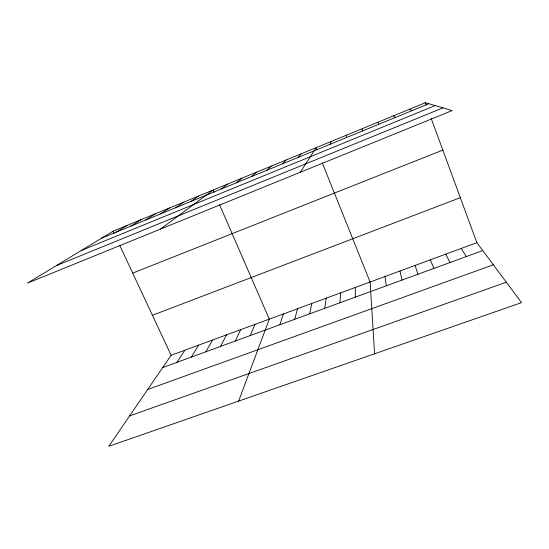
<?xml version="1.0" encoding="UTF-8"?>
<svg xmlns="http://www.w3.org/2000/svg" width="549" height="549" viewBox="0 0 549 549"><rect width="100%" height="100%" fill="white"/><g stroke="black" fill="none" stroke-linecap="round" stroke-linejoin="round"><path stroke-width="0.82" d="M355.251 297.174L355.361 287.429M339.927 302.774L340.73 292.823M324.727 308.332L326.209 298.169M309.657 313.843L311.811 303.467M346.138 137.703L346.687 135.081M294.71 319.305L297.531 308.73M279.894 324.72L283.359 313.946M238.637 401.106L269.298 319.127L219.545 204.681M250.186 335.583L254.935 324.418M330.031 144.318L331.349 141.395M235.295 341.025L240.682 329.668M220.533 346.419L226.545 334.869M205.896 351.772L212.525 340.037M191.381 357.076L198.614 345.156M300.378 172.242L316.135 147.654L317.054 149.946M176.991 362.34L184.814 350.241M476.861 242.685L171.123 355.278L108.805 446.296L521.55 302.636L476.861 242.685L431.26 118.632M298.251 157.371L301.051 153.857M282.57 163.815L286.098 160.013M267.027 170.197L271.268 166.114M251.62 176.524L256.561 172.16M236.351 182.796L241.979 178.164M221.206 189.021L227.512 184.114M160.514 229.07L213.163 190.016L214.172 192.328M190.867 201.476L198.505 196.048M175.673 207.721L183.977 202.025M160.61 213.904L169.559 207.954M145.684 220.039L155.271 213.836M130.882 226.119L141.093 219.662M116.21 232.145L127.039 225.447M113.101 231.184L27.45 283.14L452.177 110.569L425.4 102.704L113.101 231.184L114.137 233.407M101.661 238.122L428.872 103.72M81.156 250.557L435.185 105.573M56.279 265.647L442.968 107.858M132.7 273.107L442.823 150.09M152.423 315.284L460.309 197.674M162.717 367.556L482.736 250.564M147.708 389.481L493.338 264.79M129.619 415.902L506.322 282.213M409.382 109.292L412.024 110.644M393.509 115.825L395.328 117.5M461.229 248.443L466.307 256.568M445.726 254.153L450.029 262.525M377.767 122.297L378.783 124.294M119.682 245.266L171.123 355.278M430.354 259.814L433.888 268.427M322.277 162.929L370.115 282.001L374.596 353.789M425.4 102.704L426.278 105.092M415.106 265.428L417.885 274.274M399.988 271L402.026 280.072M384.986 276.518L386.304 285.823M362.162 128.72L362.388 131.033"/></g></svg>
